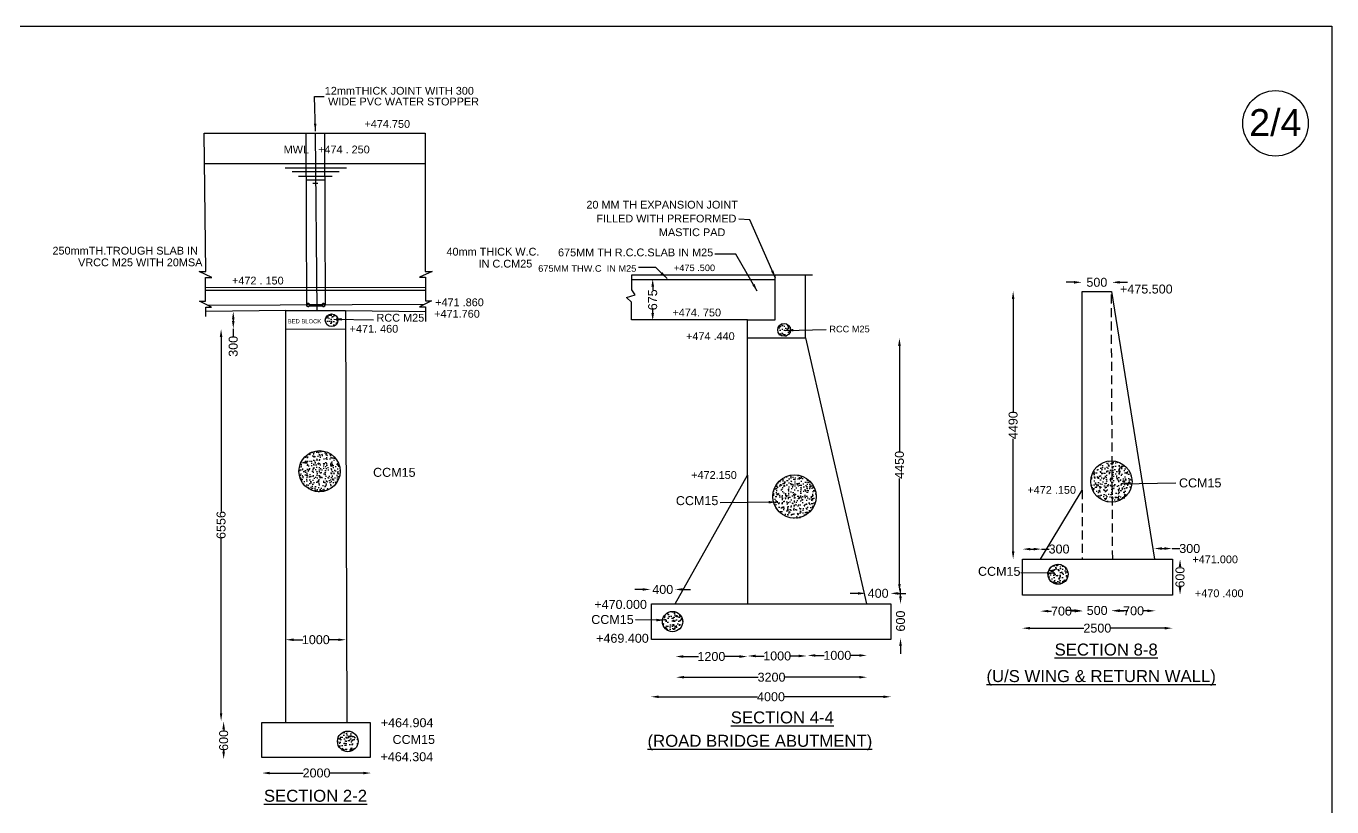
# Model space of a CAD drawing. Header units: millimetres. Extents: x 40 to 37958, y 338 to 26932.
# Drawn here: x 16112 to 37935, y 13881 to 26932 of the extents above; entities that cross this region are included whole.
import ezdxf

# ---------------------------------------------------------------- set-up
doc = ezdxf.new("R2010")
doc.units = ezdxf.units.MM
doc.header["$MEASUREMENT"] = 0
doc.linetypes.add('DASHED', pattern=[0.75, 0.5, -0.25])
for name, color, linetype in [('DIM', 7, 'Continuous'), ('DWG', 7, 'Continuous'), ('TXT', 7, 'Continuous')]:
    doc.layers.add(name, color=color, linetype=linetype)
doc.styles.get("Standard").update_dxf_attribs({"font": 'arial.ttf'})
doc.dimstyles.new('Civil', dxfattribs={"dimtxt": 150, "dimasz": 130, "dimexe": 0.1, "dimexo": 0.0625, "dimgap": 0.09, "dimtad": 0, "dimdec": 0, "dimzin": 12, "dimdsep": 46, "dimtxsty": 'Standard', "dimcen": 0.1, "dimse1": 1, "dimse2": 1, "dimadec": 0, "dimazin": 2, "dimtfac": 1, "dimtdec": 0, "dimtofl": 0, "dimtmove": 0, "dimatfit": 3, "dimfxl": 1, "dimfrac": 1, "dimtolj": 1, "dimtzin": 0, "dimarcsym": 0})
pattern_1 = [(50, (0, 0), (143.45204, -12.55043), [15, -165]), (355, (0, 0), (-27.75027, 150.43843), [12, -132]), (100.45144, (11.95, -1.05), (115.70177, 137.888), [12.74804, -140.2284]), (46.1842, (0, 40), (213.4483, -33.10386), [22.5, -247.5]), (96.63564, (17.79, 37.24), (186.9324, 194.8237), [19.1221, -210.3428]), (351.18416, (0, 40), (186.9324, 194.8237), [18, -198]), (21, (20, 30), (119.3814, -80.52378), [15, -165]), (326, (20, 30), (48.66307, 145.03), [12, -132]), (71.45144, (29.95, 23.29), (168.04448, 64.50623), [12.74804, -140.2284]), (37.5, (0, 0), (2.43197, 66.57877), [0, -130.4, 0, -134, 0, -132.5]), (7.5, (0, 0), (52.61391, 78.88234), [0, -76.4, 0, -127.4, 0, -50.5]), (327.5, (-44.6, 0), (106.76449, -4.510974), [0, -50, 0, -156, 0, -207]), (317.5, (-64.6, 0), (116.63723, 20.021), [0, -65, 0, -103.6, 0, -147])]
pattern_2 = [(50, (0, 0), (143.45204, -12.55043), [15, -165]), (355, (0, 0), (-27.75027, 150.4384), [12, -132]), (100.4514, (11.95, -1.05), (115.7019, 137.8879), [12.74804, -140.2284]), (46.1842, (0, 40), (213.4482, -33.1038), [22.5, -247.5]), (96.6356, (17.79, 37.24), (186.9325, 194.8236), [19.122, -210.3426]), (351.1842, (0, 40), (186.9324, 194.8237), [18, -198]), (21, (20, 30), (119.3814, -80.52378), [15, -165]), (326, (20, 30), (48.66307, 145.03), [12, -132]), (71.4514, (29.95, 23.29), (168.0445, 64.5061), [12.74804, -140.2284]), (37.5, (0, 0), (2.43197, 66.57877), [0, -130.4, 0, -134, 0, -132.5]), (7.5, (0, 0), (52.61391, 78.88234), [0, -76.4, 0, -127.4, 0, -50.5]), (327.5, (-44.6, 0), (106.76449, -4.510974), [0, -50, 0, -156, 0, -207]), (317.5, (-64.6, 0), (116.63723, 20.021), [0, -65, 0, -103.6, 0, -147])]

# ---------------------------------------------------------------- blocks, each defined once
blk = doc.blocks.new('*D23')
at = {"layer": 'Defpoints', "color": 0, "transparency": 16777216}
for p in [(20055, 14453), (21877, 14453), (21877, 14447)]:
    blk.add_point(p, dxfattribs=at)
at = {"layer": 'DIM', "color": 0, "lineweight": -2, "transparency": 16777216}
for p, q in [((20185, 14447), (20741, 14447)), ((21747, 14447), (21191, 14447))]:
    blk.add_line(p, q, dxfattribs=at)
at = {"layer": 'DIM', "color": 0, "transparency": 16777216}
for points in [[(20185, 14468), (20185, 14425), (20055, 14447)], [(21747, 14468), (21747, 14425), (21877, 14447)]]:
    blk.add_solid(points, dxfattribs=at)
at = {"layer": 'DIM', "color": 0, "transparency": 16777216, "insert": (20966, 14447), "char_height": 150, "attachment_point": 5}
blk.add_mtext('\\A1;2000', dxfattribs=at)
blk = doc.blocks.new('*D24')
at = {"layer": 'Defpoints', "color": 0, "transparency": 16777216}
for p in [(19348, 15309), (19414, 15309), (19348, 14674)]:
    blk.add_point(p, dxfattribs=at)
at = {"layer": 'DIM', "color": 0, "lineweight": -2, "transparency": 16777216}
for p, q in [((19414, 15179), (19414, 15158)), ((19414, 14804), (19414, 14826))]:
    blk.add_line(p, q, dxfattribs=at)
at = {"layer": 'DIM', "color": 0, "transparency": 16777216}
for points in [[(19392, 15179), (19435, 15179), (19414, 15309)], [(19392, 14804), (19435, 14804), (19414, 14674)]]:
    blk.add_solid(points, dxfattribs=at)
at = {"layer": 'DIM', "color": 0, "transparency": 16777216, "insert": (19414, 14992), "char_height": 150, "attachment_point": 5, "rotation": 90}
blk.add_mtext('\\A1;600', dxfattribs=at)
blk = doc.blocks.new('*D25')
at = {"layer": 'Defpoints', "color": 0, "transparency": 16777216}
for p in [(20451, 16657), (21458, 16675), (21458, 16657)]:
    blk.add_point(p, dxfattribs=at)
at = {"layer": 'DIM', "color": 0, "lineweight": -2, "transparency": 16777216}
for p, q in [((20581, 16675), (20737, 16675)), ((21328, 16675), (21171, 16675))]:
    blk.add_line(p, q, dxfattribs=at)
at = {"layer": 'DIM', "color": 0, "transparency": 16777216}
for points in [[(20581, 16696), (20581, 16653), (20451, 16675)], [(21328, 16696), (21328, 16653), (21458, 16675)]]:
    blk.add_solid(points, dxfattribs=at)
at = {"layer": 'DIM', "color": 0, "transparency": 16777216, "insert": (20954, 16675), "char_height": 150, "attachment_point": 5}
blk.add_mtext('\\A1;1000', dxfattribs=at)
blk = doc.blocks.new('*D26')
at = {"layer": 'Defpoints', "color": 0, "transparency": 16777216}
for p in [(19371, 21866), (19395, 21866), (19395, 15317)]:
    blk.add_point(p, dxfattribs=at)
at = {"layer": 'DIM', "color": 0, "lineweight": -2, "transparency": 16777216}
for p, q in [((19371, 21736), (19371, 18816)), ((19371, 15447), (19371, 18367))]:
    blk.add_line(p, q, dxfattribs=at)
at = {"layer": 'DIM', "color": 0, "transparency": 16777216}
for points in [[(19349, 21736), (19392, 21736), (19371, 21866)], [(19349, 15447), (19392, 15447), (19371, 15317)]]:
    blk.add_solid(points, dxfattribs=at)
at = {"layer": 'DIM', "color": 0, "transparency": 16777216, "insert": (19371, 18592), "char_height": 150, "attachment_point": 5, "rotation": 90}
blk.add_mtext('\\A1;6556', dxfattribs=at)
blk = doc.blocks.new('*D27')
at = {"layer": 'Defpoints', "color": 0, "transparency": 16777216}
for p in [(19365, 22161), (19365, 21874), (19574, 21874)]:
    blk.add_point(p, dxfattribs=at)
at = {"layer": 'DIM', "color": 0, "lineweight": -2, "transparency": 16777216}
for p, q in [((19574, 22031), (19574, 22004)), ((19574, 21874), (19574, 21744))]:
    blk.add_line(p, q, dxfattribs=at)
at = {"layer": 'DIM', "color": 0, "transparency": 16777216}
for points in [[(19553, 22031), (19596, 22031), (19574, 22161)], [(19553, 22004), (19596, 22004), (19574, 21874)]]:
    blk.add_solid(points, dxfattribs=at)
at = {"layer": 'DIM', "color": 0, "transparency": 16777216, "insert": (19574, 21579), "char_height": 150, "attachment_point": 5, "rotation": 90}
blk.add_mtext('\\A1;300', dxfattribs=at)
blk = doc.blocks.new('*D28')
at = {"layer": 'Defpoints', "color": 0, "transparency": 16777216}
for p in [(26555, 15759), (30567, 15759), (30567, 15721)]:
    blk.add_point(p, dxfattribs=at)
at = {"layer": 'DIM', "color": 0, "lineweight": -2, "transparency": 16777216}
for p, q in [((26685, 15721), (28334, 15721)), ((30437, 15721), (28788, 15721))]:
    blk.add_line(p, q, dxfattribs=at)
at = {"layer": 'DIM', "color": 0, "transparency": 16777216}
for points in [[(26685, 15743), (26685, 15700), (26555, 15721)], [(30437, 15743), (30437, 15700), (30567, 15721)]]:
    blk.add_solid(points, dxfattribs=at)
at = {"layer": 'DIM', "color": 0, "transparency": 16777216, "insert": (28561, 15721), "char_height": 150, "attachment_point": 5}
blk.add_mtext('\\A1;4000', dxfattribs=at)
blk = doc.blocks.new('*D29')
at = {"layer": 'Defpoints', "color": 0, "transparency": 16777216}
for p in [(26976, 16039), (30165, 16048), (30165, 16039)]:
    blk.add_point(p, dxfattribs=at)
at = {"layer": 'DIM', "color": 0, "lineweight": -2, "transparency": 16777216}
for p, q in [((27106, 16048), (28347, 16048)), ((30035, 16048), (28794, 16048))]:
    blk.add_line(p, q, dxfattribs=at)
at = {"layer": 'DIM', "color": 0, "transparency": 16777216}
for points in [[(27106, 16070), (27106, 16027), (26976, 16048)], [(30035, 16070), (30035, 16027), (30165, 16048)]]:
    blk.add_solid(points, dxfattribs=at)
at = {"layer": 'DIM', "color": 0, "transparency": 16777216, "insert": (28570, 16048), "char_height": 150, "attachment_point": 5}
blk.add_mtext('\\A1;3200', dxfattribs=at)
blk = doc.blocks.new('*D30')
at = {"layer": 'Defpoints', "color": 0, "transparency": 16777216}
for p in [(28164, 16394), (26967, 16357), (28164, 16357)]:
    blk.add_point(p, dxfattribs=at)
at = {"layer": 'DIM', "color": 0, "lineweight": -2, "transparency": 16777216}
for p, q in [((27097, 16394), (27349, 16394)), ((28034, 16394), (27782, 16394))]:
    blk.add_line(p, q, dxfattribs=at)
at = {"layer": 'DIM', "color": 0, "transparency": 16777216}
for points in [[(27097, 16416), (27097, 16372), (26967, 16394)], [(28034, 16416), (28034, 16372), (28164, 16394)]]:
    blk.add_solid(points, dxfattribs=at)
at = {"layer": 'DIM', "color": 0, "transparency": 16777216, "insert": (27565, 16394), "char_height": 150, "attachment_point": 5}
blk.add_mtext('\\A1;1200', dxfattribs=at)
blk = doc.blocks.new('*D31')
at = {"layer": 'Defpoints', "color": 0, "transparency": 16777216}
for p in [(28173, 16385), (29155, 16403), (29155, 16385)]:
    blk.add_point(p, dxfattribs=at)
at = {"layer": 'DIM', "color": 0, "lineweight": -2, "transparency": 16777216}
for p, q in [((28303, 16403), (28447, 16403)), ((29025, 16403), (28881, 16403))]:
    blk.add_line(p, q, dxfattribs=at)
at = {"layer": 'DIM', "color": 0, "transparency": 16777216}
for points in [[(28303, 16425), (28303, 16382), (28173, 16403)], [(29025, 16425), (29025, 16382), (29155, 16403)]]:
    blk.add_solid(points, dxfattribs=at)
at = {"layer": 'DIM', "color": 0, "transparency": 16777216, "insert": (28664, 16403), "char_height": 150, "attachment_point": 5}
blk.add_mtext('\\A1;1000', dxfattribs=at)
blk = doc.blocks.new('*D32')
at = {"layer": 'Defpoints', "color": 0, "transparency": 16777216}
for p in [(30165, 16413), (29174, 16366), (30165, 16366)]:
    blk.add_point(p, dxfattribs=at)
at = {"layer": 'DIM', "color": 0, "lineweight": -2, "transparency": 16777216}
for p, q in [((29304, 16413), (29452, 16413)), ((30035, 16413), (29886, 16413))]:
    blk.add_line(p, q, dxfattribs=at)
at = {"layer": 'DIM', "color": 0, "transparency": 16777216}
for points in [[(29304, 16434), (29304, 16391), (29174, 16413)], [(30035, 16434), (30035, 16391), (30165, 16413)]]:
    blk.add_solid(points, dxfattribs=at)
at = {"layer": 'DIM', "color": 0, "transparency": 16777216, "insert": (29669, 16413), "char_height": 150, "attachment_point": 5}
blk.add_mtext('\\A1;1000', dxfattribs=at)
blk = doc.blocks.new('*D33')
at = {"layer": 'Defpoints', "color": 0, "transparency": 16777216}
for p in [(26957, 17515), (26546, 17440), (26957, 17440)]:
    blk.add_point(p, dxfattribs=at)
at = {"layer": 'DIM', "color": 0, "lineweight": -2, "transparency": 16777216}
for p, q in [((26416, 17515), (26286, 17515)), ((27087, 17515), (27217, 17515))]:
    blk.add_line(p, q, dxfattribs=at)
at = {"layer": 'DIM', "color": 0, "transparency": 16777216}
for points in [[(26416, 17537), (26416, 17494), (26546, 17515)], [(27087, 17537), (27087, 17494), (26957, 17515)]]:
    blk.add_solid(points, dxfattribs=at)
at = {"layer": 'DIM', "color": 0, "transparency": 16777216, "insert": (26752, 17515), "char_height": 150, "attachment_point": 5}
blk.add_mtext('\\A1;400', dxfattribs=at)
blk = doc.blocks.new('*D34')
at = {"layer": 'Defpoints', "color": 0, "transparency": 16777216}
for p in [(30146, 17412), (30557, 17450), (30557, 17412)]:
    blk.add_point(p, dxfattribs=at)
at = {"layer": 'DIM', "color": 0, "lineweight": -2, "transparency": 16777216}
for p, q in [((30016, 17450), (29886, 17450)), ((30687, 17450), (30817, 17450))]:
    blk.add_line(p, q, dxfattribs=at)
at = {"layer": 'DIM', "color": 0, "transparency": 16777216}
for points in [[(30016, 17471), (30016, 17428), (30146, 17450)], [(30687, 17471), (30687, 17428), (30557, 17450)]]:
    blk.add_solid(points, dxfattribs=at)
at = {"layer": 'DIM', "color": 0, "transparency": 16777216, "insert": (30352, 17450), "char_height": 150, "attachment_point": 5}
blk.add_mtext('\\A1;400', dxfattribs=at)
blk = doc.blocks.new('*D35')
at = {"layer": 'Defpoints', "color": 0, "transparency": 16777216}
for p in [(30726, 17272), (30754, 17272), (30754, 16702)]:
    blk.add_point(p, dxfattribs=at)
at = {"layer": 'DIM', "color": 0, "lineweight": -2, "transparency": 16777216}
for p, q in [((30726, 17402), (30726, 17532)), ((30726, 16572), (30726, 16442))]:
    blk.add_line(p, q, dxfattribs=at)
at = {"layer": 'DIM', "color": 0, "transparency": 16777216}
for points in [[(30704, 17402), (30747, 17402), (30726, 17272)], [(30704, 16572), (30747, 16572), (30726, 16702)]]:
    blk.add_solid(points, dxfattribs=at)
at = {"layer": 'DIM', "color": 0, "transparency": 16777216, "insert": (30726, 16987), "char_height": 150, "attachment_point": 5, "rotation": 90}
blk.add_mtext('\\A1;600', dxfattribs=at)
blk = doc.blocks.new('*D36')
at = {"layer": 'Defpoints', "color": 0, "transparency": 16777216}
for p in [(30708, 21717), (30735, 21717), (30735, 17478)]:
    blk.add_point(p, dxfattribs=at)
at = {"layer": 'DIM', "color": 0, "lineweight": -2, "transparency": 16777216}
for p, q in [((30708, 21587), (30708, 19824)), ((30708, 17608), (30708, 19371))]:
    blk.add_line(p, q, dxfattribs=at)
at = {"layer": 'DIM', "color": 0, "transparency": 16777216}
for points in [[(30686, 21587), (30729, 21587), (30708, 21717)], [(30686, 17608), (30729, 17608), (30708, 17478)]]:
    blk.add_solid(points, dxfattribs=at)
at = {"layer": 'DIM', "color": 0, "transparency": 16777216, "insert": (30708, 19598), "char_height": 150, "attachment_point": 5, "rotation": 90}
blk.add_mtext('\\A1;4450', dxfattribs=at)
blk = doc.blocks.new('*D37')
at = {"layer": 'Defpoints', "color": 0, "transparency": 16777216}
for p in [(26547, 22708), (26584, 22708), (26547, 22007)]:
    blk.add_point(p, dxfattribs=at)
at = {"layer": 'DIM', "color": 0, "lineweight": -2, "transparency": 16777216}
for p, q in [((26584, 22578), (26584, 22524)), ((26584, 22137), (26584, 22191))]:
    blk.add_line(p, q, dxfattribs=at)
at = {"layer": 'DIM', "color": 0, "transparency": 16777216}
for points in [[(26562, 22578), (26606, 22578), (26584, 22708)], [(26562, 22137), (26606, 22137), (26584, 22007)]]:
    blk.add_solid(points, dxfattribs=at)
at = {"layer": 'DIM', "color": 0, "transparency": 16777216, "insert": (26584, 22357), "char_height": 150, "attachment_point": 5, "rotation": 90}
blk.add_mtext('\\A1;675', dxfattribs=at)
blk = doc.blocks.new('*D38')
at = {"layer": 'Defpoints', "color": 0, "transparency": 16777216}
for p in [(32761, 16863), (35268, 16868), (35268, 16863)]:
    blk.add_point(p, dxfattribs=at)
at = {"layer": 'DIM', "color": 0, "lineweight": -2, "transparency": 16777216}
for p, q in [((32891, 16868), (33790, 16868)), ((35138, 16868), (34240, 16868))]:
    blk.add_line(p, q, dxfattribs=at)
at = {"layer": 'DIM', "color": 0, "transparency": 16777216}
for points in [[(32891, 16890), (32891, 16846), (32761, 16868)], [(35138, 16890), (35138, 16846), (35268, 16868)]]:
    blk.add_solid(points, dxfattribs=at)
at = {"layer": 'DIM', "color": 0, "transparency": 16777216, "insert": (34015, 16868), "char_height": 150, "attachment_point": 5}
blk.add_mtext('\\A1;2500', dxfattribs=at)
blk = doc.blocks.new('*D39')
at = {"layer": 'Defpoints', "color": 0, "transparency": 16777216}
for p in [(33065, 17139), (33765, 17153), (33765, 17139)]:
    blk.add_point(p, dxfattribs=at)
at = {"layer": 'DIM', "color": 0, "lineweight": -2, "transparency": 16777216}
for p, q in [((33195, 17153), (33250, 17153)), ((33635, 17153), (33580, 17153))]:
    blk.add_line(p, q, dxfattribs=at)
at = {"layer": 'DIM', "color": 0, "transparency": 16777216}
for points in [[(33195, 17175), (33195, 17132), (33065, 17153)], [(33635, 17175), (33635, 17132), (33765, 17153)]]:
    blk.add_solid(points, dxfattribs=at)
at = {"layer": 'DIM', "color": 0, "transparency": 16777216, "insert": (33415, 17153), "char_height": 150, "attachment_point": 5}
blk.add_mtext('\\A1;700', dxfattribs=at)
blk = doc.blocks.new('*D40')
at = {"layer": 'Defpoints', "color": 0, "transparency": 16777216}
for p in [(33760, 17153), (34264, 17163), (34264, 17153)]:
    blk.add_point(p, dxfattribs=at)
at = {"layer": 'DIM', "color": 0, "lineweight": -2, "transparency": 16777216}
for p, q in [((33630, 17163), (33500, 17163)), ((34394, 17163), (34524, 17163))]:
    blk.add_line(p, q, dxfattribs=at)
at = {"layer": 'DIM', "color": 0, "transparency": 16777216}
for points in [[(33630, 17184), (33630, 17141), (33760, 17163)], [(34394, 17184), (34394, 17141), (34264, 17163)]]:
    blk.add_solid(points, dxfattribs=at)
at = {"layer": 'DIM', "color": 0, "transparency": 16777216, "insert": (34012, 17163), "char_height": 150, "attachment_point": 5}
blk.add_mtext('\\A1;500', dxfattribs=at)
blk = doc.blocks.new('*D41')
at = {"layer": 'Defpoints', "color": 0, "transparency": 16777216}
for p in [(34260, 17120), (34983, 17158), (34983, 17120)]:
    blk.add_point(p, dxfattribs=at)
at = {"layer": 'DIM', "color": 0, "lineweight": -2, "transparency": 16777216}
for p, q in [((34390, 17158), (34456, 17158)), ((34853, 17158), (34786, 17158))]:
    blk.add_line(p, q, dxfattribs=at)
at = {"layer": 'DIM', "color": 0, "transparency": 16777216}
for points in [[(34390, 17180), (34390, 17136), (34260, 17158)], [(34853, 17180), (34853, 17136), (34983, 17158)]]:
    blk.add_solid(points, dxfattribs=at)
at = {"layer": 'DIM', "color": 0, "transparency": 16777216, "insert": (34621, 17158), "char_height": 150, "attachment_point": 5}
blk.add_mtext('\\A1;700', dxfattribs=at)
blk = doc.blocks.new('*D42')
at = {"layer": 'Defpoints', "color": 0, "transparency": 16777216}
for p in [(35392, 18019), (35397, 18019), (35392, 17424)]:
    blk.add_point(p, dxfattribs=at)
at = {"layer": 'DIM', "color": 0, "lineweight": -2, "transparency": 16777216}
for p, q in [((35397, 17889), (35397, 17887)), ((35397, 17554), (35397, 17555))]:
    blk.add_line(p, q, dxfattribs=at)
at = {"layer": 'DIM', "color": 0, "transparency": 16777216}
for points in [[(35375, 17889), (35419, 17889), (35397, 18019)], [(35375, 17554), (35419, 17554), (35397, 17424)]]:
    blk.add_solid(points, dxfattribs=at)
at = {"layer": 'DIM', "color": 0, "transparency": 16777216, "insert": (35397, 17721), "char_height": 150, "attachment_point": 5, "rotation": 90}
blk.add_mtext('\\A1;600', dxfattribs=at)
blk = doc.blocks.new('*D43')
at = {"layer": 'Defpoints', "color": 0, "transparency": 16777216}
for p in [(32766, 18152), (33080, 18190), (33080, 18152)]:
    blk.add_point(p, dxfattribs=at)
at = {"layer": 'DIM', "color": 0, "lineweight": -2, "transparency": 16777216}
for p, q in [((32896, 18190), (32950, 18190)), ((33080, 18190), (33210, 18190))]:
    blk.add_line(p, q, dxfattribs=at)
at = {"layer": 'DIM', "color": 0, "transparency": 16777216}
for points in [[(32896, 18211), (32896, 18168), (32766, 18190)], [(32950, 18211), (32950, 18168), (33080, 18190)]]:
    blk.add_solid(points, dxfattribs=at)
at = {"layer": 'DIM', "color": 0, "transparency": 16777216, "insert": (33375, 18190), "char_height": 150, "attachment_point": 5}
blk.add_mtext('\\A1;300', dxfattribs=at)
blk = doc.blocks.new('*D44')
at = {"layer": 'Defpoints', "color": 0, "transparency": 16777216}
for p in [(35264, 18199), (34964, 18076), (35264, 18076)]:
    blk.add_point(p, dxfattribs=at)
at = {"layer": 'DIM', "color": 0, "lineweight": -2, "transparency": 16777216}
for p, q in [((35094, 18199), (35134, 18199)), ((35264, 18199), (35394, 18199))]:
    blk.add_line(p, q, dxfattribs=at)
at = {"layer": 'DIM', "color": 0, "transparency": 16777216}
for points in [[(35094, 18221), (35094, 18178), (34964, 18199)], [(35134, 18221), (35134, 18178), (35264, 18199)]]:
    blk.add_solid(points, dxfattribs=at)
at = {"layer": 'DIM', "color": 0, "transparency": 16777216, "insert": (35559, 18199), "char_height": 150, "attachment_point": 5}
blk.add_mtext('\\A1;300', dxfattribs=at)
blk = doc.blocks.new('*D45')
at = {"layer": 'Defpoints', "color": 0, "transparency": 16777216}
for p in [(32589, 22501), (32608, 22501), (32589, 18021)]:
    blk.add_point(p, dxfattribs=at)
at = {"layer": 'DIM', "color": 0, "lineweight": -2, "transparency": 16777216}
for p, q in [((32608, 22371), (32608, 20488)), ((32608, 18151), (32608, 20034))]:
    blk.add_line(p, q, dxfattribs=at)
at = {"layer": 'DIM', "color": 0, "transparency": 16777216}
for points in [[(32586, 22371), (32629, 22371), (32608, 22501)], [(32586, 18151), (32629, 18151), (32608, 18021)]]:
    blk.add_solid(points, dxfattribs=at)
at = {"layer": 'DIM', "color": 0, "transparency": 16777216, "insert": (32608, 20261), "char_height": 150, "attachment_point": 5, "rotation": 90}
blk.add_mtext('\\A1;4490', dxfattribs=at)
blk = doc.blocks.new('*D46')
at = {"layer": 'Defpoints', "color": 0, "transparency": 16777216}
for p in [(33755, 22611), (34259, 22649), (34259, 22611)]:
    blk.add_point(p, dxfattribs=at)
at = {"layer": 'DIM', "color": 0, "lineweight": -2, "transparency": 16777216}
for p, q in [((33625, 22649), (33495, 22649)), ((34389, 22649), (34519, 22649))]:
    blk.add_line(p, q, dxfattribs=at)
at = {"layer": 'DIM', "color": 0, "transparency": 16777216}
for points in [[(33625, 22671), (33625, 22627), (33755, 22649)], [(34389, 22671), (34389, 22627), (34259, 22649)]]:
    blk.add_solid(points, dxfattribs=at)
at = {"layer": 'DIM', "color": 0, "transparency": 16777216, "insert": (34007, 22649), "char_height": 150, "attachment_point": 5}
blk.add_mtext('\\A1;500', dxfattribs=at)

msp = doc.modelspace()

# ---------------------------------------------------------------- hatches: boundary and pattern name
at = {"layer": 'DWG'}
h = msp.add_hatch(dxfattribs=at)
h.set_pattern_fill('AR-CONC', color=256, scale=20)
h.set_pattern_definition(pattern_1)
h.paths.add_polyline_path([(21057.1, 22281), (20850.1, 22281.5, 0.7835843), (20799.8, 22268.8), (21108.2, 22270.4), (21108.2, 22271.6, 0.7918511)])
h.paths.add_polyline_path([(21108.2, 22269.1), (21108.2, 22270.4), (20799.8, 22268.8, 0.7777991), (20850.1, 22256.3), (21059.5, 22255.2, 0.7211828)])
h = msp.add_hatch(color=256, dxfattribs=at)
h.dxf.hatch_style = 1
h.paths.add_polyline_path([(21057.1, 22281), (20850.1, 22281.5, 0.7835843), (20799.8, 22268.8), (21108.2, 22270.4), (21108.2, 22271.6, 0.7918511)])
h.paths.add_polyline_path([(21108.2, 22269.1), (21108.2, 22270.4), (20799.8, 22268.8, 0.7777991), (20850.1, 22256.3), (21059.5, 22255.2, 0.7211828)])
h = msp.add_hatch(dxfattribs=at)
h.set_pattern_fill('AR-CONC', color=256, scale=20, style=0)
h.set_pattern_definition(pattern_2)
h.paths.add_polyline_path([(21112.2, 22016, 1), (21324.2, 22016, 1)])
h = msp.add_hatch(dxfattribs=at)
h.set_pattern_fill('AR-CONC', color=256, scale=20, style=0)
h.set_pattern_definition(pattern_2)
h.paths.add_polyline_path([(28887.2, 21854.1, 1), (28672.7, 21854.1, 1)])
h = msp.add_hatch(dxfattribs=at)
h.set_pattern_fill('AR-CONC', color=256, scale=20)
h.set_pattern_definition(pattern_1)
h.paths.add_polyline_path([(20672.1, 19491.6, 1), (21359.5, 19491.6, 1)])
h = msp.add_hatch(dxfattribs=at)
h.set_pattern_fill('AR-CONC', color=256, scale=20)
h.set_pattern_definition(pattern_1)
h.paths.add_polyline_path([(33905, 19319.9, 1), (34594.8, 19319.9, 1)])
h = msp.add_hatch(dxfattribs=at)
h.set_pattern_fill('AR-CONC', color=256, scale=20)
h.set_pattern_definition(pattern_1)
h.paths.add_polyline_path([(28592.2, 19068.6, 1), (29316.6, 19068.6, 1)])
h = msp.add_hatch(dxfattribs=at)
h.set_pattern_fill('AR-CONC', color=256, scale=20)
h.set_pattern_definition(pattern_1)
h.paths.add_polyline_path([(33190.5, 17769.1, 1), (33525.4, 17769.1, 1)])
h = msp.add_hatch(dxfattribs=at)
h.set_pattern_fill('AR-CONC', color=256, scale=20)
h.set_pattern_definition(pattern_1)
h.paths.add_polyline_path([(26747.1, 16979.3, 1), (27086.7, 16979.3, 1)])
h = msp.add_hatch(dxfattribs=at)
h.set_pattern_fill('AR-CONC', color=256, scale=20)
h.set_pattern_definition(pattern_1)
h.paths.add_polyline_path([(21315.7, 14976.4, 1), (21661.3, 14976.4, 1)])

# ---------------------------------------------------------------- linework, layer by layer
msp.add_lwpolyline([(37934.7, 813.8), (1125, 813.8), (1125, 26931.5), (37934.7, 26931.5)], close=True)
for points in [[(19113.1, 22080.1), (19113.1, 22233.5), (19211.1, 22233.5), (19012.5, 22331.4), (19107.8, 22331.4), (19107.8, 22728.2), (19213.8, 22728.2), (19007.2, 22828.7), (19118.4, 22828.7), (19089.4, 25143.1), (22780.7, 25143.1), (22780.7, 22831.6), (22897.8, 22831.6), (22686, 22733.8), (22786.6, 22733.8), (22786.6, 22339.6), (22889.9, 22339.6), (22686, 22241.7), (22789.3, 22241.7), (22789.3, 21995.7)], [(20789.3, 25144), (20798.9, 22268.8)], [(20973.9, 22177.3), (20948.3, 25143.1)], [(21098.6, 25144.2), (21108.2, 22269.1)], [(19095.7, 24637), (22780.7, 24633.6)], [(20439.7, 24564.3), (21468.3, 24564.3)], [(20556.7, 24499.8), (21343.3, 24499.8)], [(20663.6, 24425.3), (21226.3, 24425.3)], [(20796.4, 24363.8), (21090.9, 24363.8)], [(20904.2, 24308.1), (20988.9, 24308.1)], [(26958, 17277.8), (28166, 19424.7), (28166, 22022.6), (26227.8, 22022.6), (26227.8, 22317.9), (26148, 22397.6), (26289, 22440.1), (26233.1, 22525.1), (26233.1, 22775.9), (29256.9, 22775.9)], [(26233.1, 22698.3), (28630.2, 22698.3)], [(28166, 22022.6), (28630.2, 22022.6), (28630.2, 22775.9)], [(28166, 21718.7), (29135.8, 21718.7), (29135.8, 22775.9)], [(22786.6, 22558.3), (19107.8, 22562.1)], [(19107.8, 22519.1), (22786.6, 22519)], [(33064, 18019.2), (33761, 19175.8), (33761, 22496.6), (34249.6, 22496.6), (34970.4, 18019.2)], [(22762.7, 22278.5), (19155.8, 22260.7)], [(20850.1, 22281.5), (21057.1, 22281)], [(20450.9, 22177.3), (19113.1, 22161.5)], [(20450.9, 15289.4), (20450.9, 22177.3), (21448.7, 22177.3), (21470.3, 15289.4)], [(20850.1, 22256.3), (21059.5, 22255.2)], [(21448.7, 22177.3), (22789.3, 22160)], [(21449.7, 21864.8), (20450.9, 21859.1)], [(29135.8, 21718.7), (30156.4, 17277.8)], [(28166, 19424.7), (28166, 17277.8)]]:
    msp.add_lwpolyline(points, dxfattribs=at)
at = {"layer": 'DWG', "linetype": 'DASHED', "ltscale": 300}
for points in [[(34271.4, 18019.2), (34249.6, 22496.6)], [(33761, 19175.8), (33761.3, 18019.2)]]:
    msp.add_lwpolyline(points, dxfattribs=at)
at = {"layer": 'DWG'}
for points in [[(32762.5, 18019.2), (35272.6, 18019.2), (35272.6, 17420), (32762.5, 17420)], [(26565.8, 17277.8), (30561.8, 17277.8), (30561.8, 16678.1), (26565.8, 16678.1)], [(20053.8, 15289.4), (21860.1, 15289.4), (21860.1, 14706.6), (20053.8, 14706.6)]]:
    msp.add_lwpolyline(points, close=True, dxfattribs=at)
for centre, radius in [((21218.2, 22016), 106), ((28779.9, 21854.1), 107.2), ((21015.8, 19491.6), 343.7), ((34249.9, 19319.9), 344.9), ((28954.4, 19068.6), 362.2), ((33358, 17769.1), 167.5), ((26916.9, 16979.3), 169.8), ((21488.5, 14976.4), 172.8)]:
    msp.add_circle(centre, radius, dxfattribs=at)
for centre, start, end in [((20826.5, 22269), 27.9559, 331.78564), ((21081.6, 22270.2), 214.35115, 156.33466)]:
    msp.add_arc(centre, 26.7, start, end, dxfattribs=at)
at = {"layer": 'TXT'}
msp.add_circle((36993.5, 25306.7), 547.3, dxfattribs=at)

# ---------------------------------------------------------------- texts
for s, height, p in [('12mmTHICK JOINT WITH 300', 130, (21103.7, 25785.6)), ('WIDE PVC WATER STOPPER', 130, (21159.3, 25605.8)), ('2/4', 450, (36552.9, 25094.2)), ('+474.750', 130, (21766.7, 25231.5)), ('MWL   +474 . 250', 130, (20416.8, 24804.5)), ('20 MM TH EXPANSION JOINT', 130, (25475.4, 23881.3)), ('FILLED WITH PREFORMED', 130, (25642.3, 23650.3)), ('MASTIC PAD', 130, (26687.7, 23421.2)), ('250mmTH.TROUGH SLAB IN', 130, (16552.7, 23113.1)), ('40mm THICK W.C.', 130, (23137.6, 23096.3)), ('675MM TH R.C.C.SLAB IN M25', 130, (25001.7, 23083.8)), ('VRCC M25 WITH 20MSA', 130, (16980.6, 22918)), ('IN C.CM25', 130, (23673.9, 22896.2)), ('675MM THW.C  IN M25', 110, (24670.8, 22825.7)), ('+475 .500', 110, (26938.8, 22836.5)), ('+472 . 150', 130, (19553, 22612.8)), ('+475.500', 150, (34393.9, 22461.8)), ('+471 .860', 130, (22948.3, 22249.9)), ('RCC M25', 130, (21968.4, 21992.1)), ('+471.760', 130, (22931.8, 22058.1)), ('+474. 750', 130, (26913.6, 22079.2)), ('BED BLOCK', 70, (20485.1, 21963.6)), ('+471. 460', 130, (21518.4, 21807.4)), ('RCC M25', 110, (29536.2, 21813.1)), ('+474 .440', 130, (27141.2, 21684.5)), ('CCM15', 150, (21910.6, 19397.9)), ('+472.150', 130, (27226.8, 19362.9)), ('+472 .150', 130, (32845.5, 19114.2)), ('CCM15', 150, (35379.2, 19221.1)), ('CCM15', 150, (26971.2, 18924.7)), ('CCM15', 150, (32020.4, 17743.1)), ('+471.000', 130, (35603, 17953.5)), ('+470 .400', 130, (35645.8, 17386.1)), ('+470.000', 150, (25608, 17190.4)), ('CCM15', 150, (25556.8, 16938)), ('+469.400', 150, (25638.7, 16624.3)), ('%%USECTION 8-8', 200, (33301, 16410.9)), ('%%U(U/S WING & RETURN WALL)', 200, (32161.7, 15967.5)), ('+464.904', 150, (22039.9, 15213.2)), ('%%USECTION 4-4', 200, (27888.7, 15276.5)), ('CCM15', 150, (22235.7, 14932.9)), ('%%U(ROAD BRIDGE ABUTMENT)', 200, (26497.9, 14885.5)), ('+464.304', 150, (22035.4, 14644.4)), ('%%USECTION 2-2', 200, (20086.6, 13966.9))]:
    msp.add_text(s, height=height, dxfattribs=at).set_placement(p)

# ---------------------------------------------------------------- dimensions: what is measured, and where the dimension line sits
at = {"layer": 'DIM'}
for p1, p2, distance, text, picture, middle in [((26546.5, 22007.1), (26546.5, 22707.8), -37.4, '675', '*D37', (26583.9, 22357.4)), ((33755, 22610.9), (34259.4, 22610.9), 38, '500', '*D46', (34007.2, 22648.9)), ((32589.2, 18021.4), (32589.2, 22501), -18.5, '4490', '*D45', (32607.8, 20261.2)), ((19364.7, 22161.5), (19364.7, 21874), 209.8, '300', '*D27', (19574.5, 21578.5)), ((19394.6, 15317.2), (19394.6, 21866.3), 23.9, '6556', '*D26', (19370.7, 18591.8)), ((30735.1, 17477.9), (30735.1, 21717.4), 27.6, '4450', '*D36', (30707.5, 19597.6)), ((32765.6, 18151.6), (33079.6, 18151.6), 38, '300', '*D43', (33375.1, 18189.7)), ((35392.2, 17424.2), (35392.2, 18018.5), -4.8, '600', '*D42', (35397, 17721.4)), ((26546.1, 17440.5), (26957.5, 17440.5), 74.7, '400', '*D33', (26751.8, 17515.2)), ((30146, 17412.5), (30557.4, 17412.5), 37.4, '400', '*D34', (30351.7, 17449.8)), ((30753.8, 16702.4), (30753.8, 17272.3), 28.1, '600', '*D35', (30725.8, 16987.4)), ((33065.4, 17138.9), (33764.8, 17138.9), 14.3, '700', '*D39', (33415.1, 17153.2)), ((33760.1, 17153.2), (34264.5, 17153.2), 9.5, '500', '*D40', (34012.3, 17162.7)), ((34259.7, 17119.9), (34983, 17119.9), 38, '700', '*D41', (34621.3, 17158)), ((32760.8, 16863.2), (35268.5, 16863.2), 4.8, '2500', '*D38', (34014.6, 16867.9)), ((20450.5, 16656.6), (21457.5, 16656.6), 18, '1000', '*D25', (20954, 16674.5)), ((26966.8, 16356.7), (28163.7, 16356.7), 37.4, '1200', '*D30', (27565.3, 16394.1)), ((28173.1, 16384.7), (29154.9, 16384.7), 18.7, '1000', '*D31', (28664, 16403.4)), ((29173.6, 16366), (30164.7, 16366), 46.7, '1000', '*D32', (29669.1, 16412.8)), ((26976.2, 16039), (30164.7, 16039), 9.3, '3200', '*D29', (28570.5, 16048.4)), ((26555.4, 15758.8), (30566.8, 15758.8), -37.4, '4000', '*D28', (28561.1, 15721.4)), ((19347.7, 14674.2), (19347.7, 15309), -65.9, '600', '*D24', (19413.6, 14991.6)), ((20054.9, 14452.6), (21877.1, 14452.6), -6, '2000', '*D23', (20966, 14446.6))]:
    dim = msp.add_aligned_dim(p1=p1, p2=p2, distance=distance, text=text, dimstyle='Civil', dxfattribs=at)
    dim.commit()
    dim.dimension.update_dxf_attribs({"geometry": picture, "text_midpoint": middle})
dim = msp.add_aligned_dim(p1=(34963.9, 18075.6), p2=(35263.7, 18075.6), distance=123.6, dimstyle='Civil', dxfattribs=at)
dim.commit()
dim.dimension.update_dxf_attribs({"geometry": '*D44', "text_midpoint": (35559.2, 18199.2)})

# ---------------------------------------------------------------- leaders
at = {"layer": 'TXT'}
for points in [[(20946.5, 25173.2), (20932.4, 25757.2), (21094.4, 25757.2)], [(28635.3, 22720.5), (28205.7, 23691.4), (28022.6, 23705.5)], [(28331.7, 22501.2), (27972.6, 23120.3), (27620.5, 23120.3)], [(26824.7, 22712.3), (26634.6, 22895.2), (26345.9, 22895.2)], [(21254.3, 22033.4), (21920.7, 22019.7)], [(28805.4, 21846.2), (29481.5, 21860.3)], [(34410.3, 19282.1), (35328.5, 19298)], [(28650.1, 18975), (27713.5, 18960.9)], [(33302.2, 17784.9), (32737.6, 17795.5)], [(26776.2, 17001.8), (26297.3, 17008.8)]]:
    msp.add_leader(points, dimstyle='Civil', override={"dimgap": 0.09, "dimtad": 0}, dxfattribs=at)

doc.saveas('drawing.dxf')
